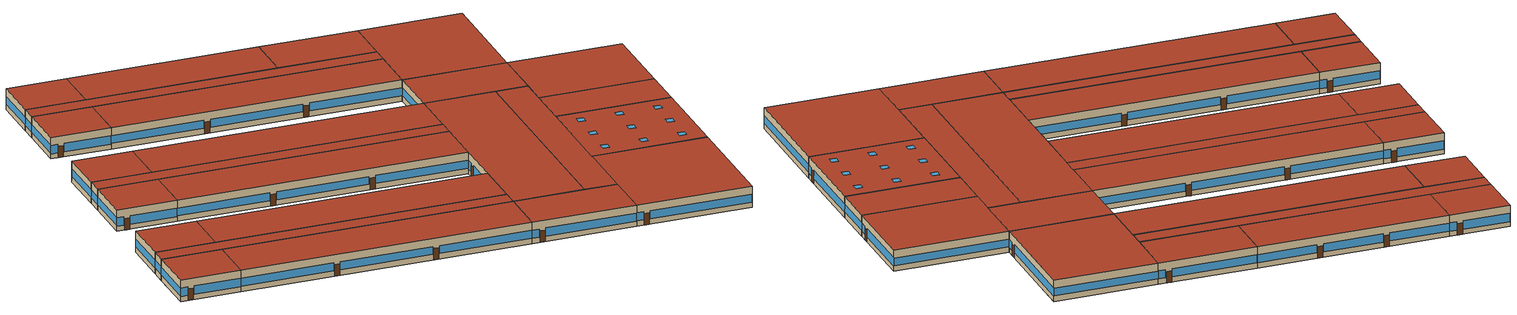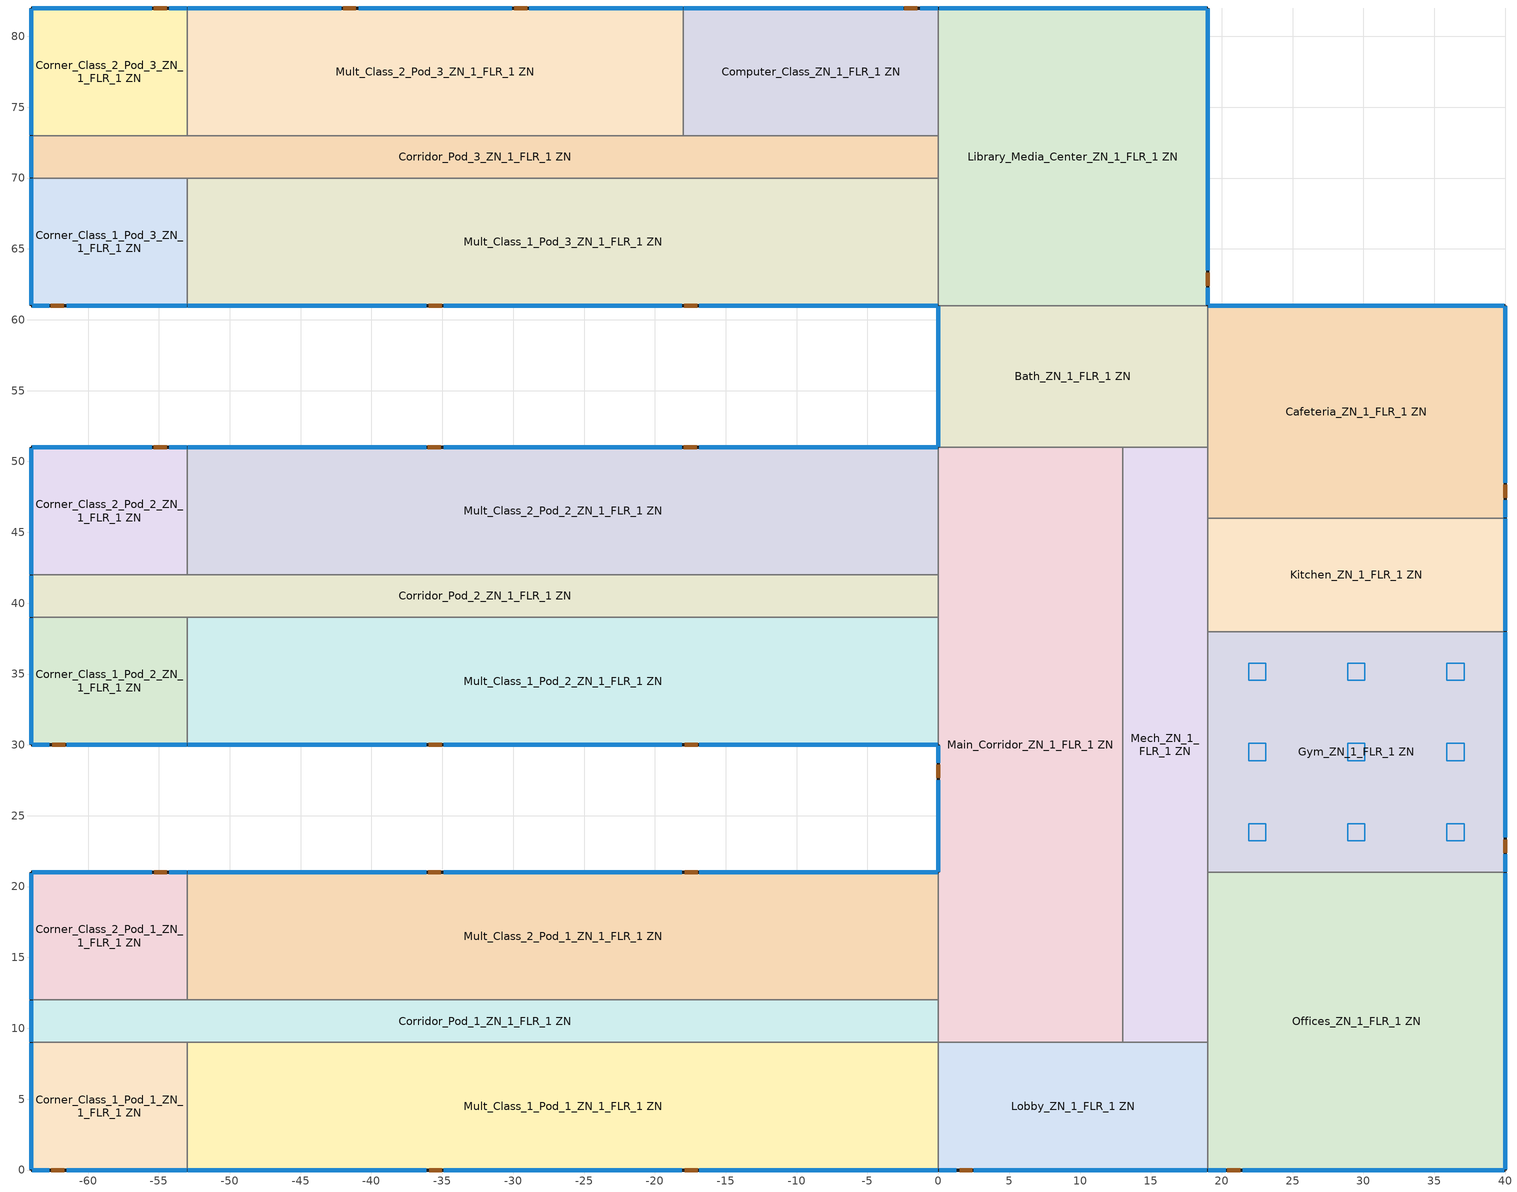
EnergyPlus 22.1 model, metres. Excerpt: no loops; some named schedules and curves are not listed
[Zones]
Bath_ZN_1_FLR_1 ZN
 floor ground (Foundation F 126 Perim 100 Area 1900): 19,61 19,51 0,51 0,61 z0
 wall outside (Typical Insulated Steel Framed Exterior Wall R-12.99): 0,61 0,51 z0:4
 wall to Main_Corridor_ZN_1_FLR_1 ZN (Typical Interior Wall): 0,51 13,51 z0:4
 wall to Mech_ZN_1_FLR_1 ZN (Typical Interior Wall): 13,51 19,51 z0:4
 wall to Cafeteria_ZN_1_FLR_1 ZN (Typical Interior Wall): 19,51 19,61 z0:4
 wall to Library_Media_Center_ZN_1_FLR_1 ZN (Typical Interior Wall): 19,61 0,61 z0:4
 window (U 0.45 SHGC 0.25 Simple Glazing Window Weighted U-0.45 SHGC 0.25): 0,60.95 0,51.05 z1.1:2.51
 roof outside (Typical IEAD Roof - Highly Reflective R-25.64): 19,51 19,61 0,61 0,51 z4
Cafeteria_ZN_1_FLR_1 ZN
 floor ground (Foundation F 126 Perim 360 Area 3150): 40,61 40,46 19,46 19,61 z0
 wall outside (Typical Insulated Steel Framed Exterior Wall R-12.99): 40,46 40,61 19,61 z0:4
 wall to Kitchen_ZN_1_FLR_1 ZN (Typical Interior Wall): 19,46 40,46 z0:4
 wall to Mech_ZN_1_FLR_1 ZN (Typical Interior Wall): 19,51 19,46 z0:4
 window (U 0.45 SHGC 0.25 Simple Glazing Window Weighted U-0.45 SHGC 0.25): 40,46.05 40,47.27 / 40,48.49 40,60.95 z0.97:2.51; 39.95,61 19.05,61 z1.1:2.51
 door (Typical Insulated Metal Door R-2.7): 40,47.45 40,48.37 z0:2.13
 roof outside (Typical IEAD Roof - Highly Reflective R-25.64): 40,46 40,61 19,61 19,46 z4
Computer_Class_ZN_1_FLR_1 ZN
 floor ground (Foundation F 126 Perim 180 Area 1620): 0,82 0,73 -18,73 -18,82 z0
 wall outside (Typical Insulated Steel Framed Exterior Wall R-12.99): 0,82 -18,82 z0:4
 wall to Corridor_Pod_3_ZN_1_FLR_1 ZN (Typical Interior Wall): -18,73 0,73 z0:4
 wall to Library_Media_Center_ZN_1_FLR_1 ZN (Typical Interior Wall): 0,73 0,82 z0:4
 wall to Mult_Class_2_Pod_3_ZN_1_FLR_1 ZN (Typical Interior Wall): -18,82 -18,73 z0:4
 window (U 0.45 SHGC 0.25 Simple Glazing Window Weighted U-0.45 SHGC 0.25): -0.05,82 -1.27,82 / -2.49,82 -17.95,82 z1:2.51
 door (Typical Insulated Metal Door R-2.7): -1.5,82 -2.42,82 z0:2.13
 roof outside (Typical IEAD Roof - Highly Reflective R-25.64): 0,73 0,82 -18,82 -18,73 z4
Corner_Class_1_Pod_1_ZN_1_FLR_1 ZN
 floor ground (Foundation F 126 Perim 200 Area 990): -53,9 -53,0 -64,0 -64,9 z0
 wall outside (Typical Insulated Steel Framed Exterior Wall R-12.99): -64,9 -64,0 -53,0 z0:4
 wall to Mult_Class_1_Pod_1_ZN_1_FLR_1 ZN (Typical Interior Wall): -53,0 -53,9 z0:4
 wall to Corridor_Pod_1_ZN_1_FLR_1 ZN (Typical Interior Wall): -53,9 -64,9 z0:4
 window (U 0.45 SHGC 0.25 Simple Glazing Window Weighted U-0.45 SHGC 0.25): -63.95,0 -62.73,0 / -61.51,0 -53.05,0 z0.92:2.51; -64,8.95 -64,0.05 z1.1:2.52
 door (Typical Insulated Metal Door R-2.7): -62.59,0 -61.68,0 z0:2.13
 roof outside (Typical IEAD Roof - Highly Reflective R-25.64): -53,0 -53,9 -64,9 -64,0 z4
Corner_Class_1_Pod_2_ZN_1_FLR_1 ZN
 floor ground (Foundation F 126 Perim 200 Area 990): -53,39 -53,30 -64,30 -64,39 z0
 wall outside (Typical Insulated Steel Framed Exterior Wall R-12.99): -64,39 -64,30 -53,30 z0:4
 wall to Mult_Class_1_Pod_2_ZN_1_FLR_1 ZN (Typical Interior Wall): -53,30 -53,39 z0:4
 wall to Corridor_Pod_2_ZN_1_FLR_1 ZN (Typical Interior Wall): -53,39 -64,39 z0:4
 window (U 0.45 SHGC 0.25 Simple Glazing Window Weighted U-0.45 SHGC 0.25): -63.95,30 -62.73,30 / -61.51,30 -53.05,30 z0.92:2.51; -64,38.95 -64,30.05 z1.1:2.52
 door (Typical Insulated Metal Door R-2.7): -62.53,30 -61.62,30 z0:2.13
 roof outside (Typical IEAD Roof - Highly Reflective R-25.64): -53,30 -53,39 -64,39 -64,30 z4
Corner_Class_1_Pod_3_ZN_1_FLR_1 ZN
 floor ground (Foundation F 126 Perim 200 Area 990): -53,70 -53,61 -64,61 -64,70 z0
 wall outside (Typical Insulated Steel Framed Exterior Wall R-12.99): -64,70 -64,61 -53,61 z0:4
 wall to Mult_Class_1_Pod_3_ZN_1_FLR_1 ZN (Typical Interior Wall): -53,61 -53,70 z0:4
 wall to Corridor_Pod_3_ZN_1_FLR_1 ZN (Typical Interior Wall): -53,70 -64,70 z0:4
 window (U 0.45 SHGC 0.25 Simple Glazing Window Weighted U-0.45 SHGC 0.25): -63.95,61 -62.73,61 / -61.51,61 -53.05,61 z0.92:2.51; -64,69.95 -64,61.05 z1.1:2.52
 door (Typical Insulated Metal Door R-2.7): -62.62,61 -61.7,61 z0:2.13
 roof outside (Typical IEAD Roof - Highly Reflective R-25.64): -53,61 -53,70 -64,70 -64,61 z4
Corner_Class_2_Pod_1_ZN_1_FLR_1 ZN
 floor ground (Foundation F 126 Perim 200 Area 990): -53,21 -53,12 -64,12 -64,21 z0
 wall outside (Typical Insulated Steel Framed Exterior Wall R-12.99): -53,21 -64,21 -64,12 z0:4
 wall to Corridor_Pod_1_ZN_1_FLR_1 ZN (Typical Interior Wall): -64,12 -53,12 z0:4
 wall to Mult_Class_2_Pod_1_ZN_1_FLR_1 ZN (Typical Interior Wall): -53,12 -53,21 z0:4
 window (U 0.45 SHGC 0.25 Simple Glazing Window Weighted U-0.45 SHGC 0.25): -53.05,21 -54.27,21 / -55.49,21 -63.95,21 z0.92:2.51; -64,20.95 -64,12.05 z1.1:2.52
 door (Typical Insulated Metal Door R-2.7): -54.43,21 -55.34,21 z0:2.13
 roof outside (Typical IEAD Roof - Highly Reflective R-25.64): -53,12 -53,21 -64,21 -64,12 z4
Corner_Class_2_Pod_2_ZN_1_FLR_1 ZN
 floor ground (Foundation F 126 Perim 200 Area 990): -53,51 -53,42 -64,42 -64,51 z0
 wall outside (Typical Insulated Steel Framed Exterior Wall R-12.99): -53,51 -64,51 -64,42 z0:4
 wall to Corridor_Pod_2_ZN_1_FLR_1 ZN (Typical Interior Wall): -64,42 -53,42 z0:4
 wall to Mult_Class_2_Pod_2_ZN_1_FLR_1 ZN (Typical Interior Wall): -53,42 -53,51 z0:4
 window (U 0.45 SHGC 0.25 Simple Glazing Window Weighted U-0.45 SHGC 0.25): -53.05,51 -54.27,51 / -55.49,51 -63.95,51 z0.92:2.51; -64,50.95 -64,42.05 z1.1:2.52
 door (Typical Insulated Metal Door R-2.7): -54.45,51 -55.36,51 z0:2.13
 roof outside (Typical IEAD Roof - Highly Reflective R-25.64): -53,42 -53,51 -64,51 -64,42 z4
Corner_Class_2_Pod_3_ZN_1_FLR_1 ZN
 floor ground (Foundation F 126 Perim 200 Area 990): -53,82 -53,73 -64,73 -64,82 z0
 wall outside (Typical Insulated Steel Framed Exterior Wall R-12.99): -53,82 -64,82 -64,73 z0:4
 wall to Corridor_Pod_3_ZN_1_FLR_1 ZN (Typical Interior Wall): -64,73 -53,73 z0:4
 wall to Mult_Class_2_Pod_3_ZN_1_FLR_1 ZN (Typical Interior Wall): -53,73 -53,82 z0:4
 window (U 0.45 SHGC 0.25 Simple Glazing Window Weighted U-0.45 SHGC 0.25): -53.05,82 -54.27,82 / -55.52,82 -63.95,82 z0.92:2.51; -64,81.95 -64,73.05 z1.1:2.52
 door (Typical Insulated Metal Door R-2.7): -54.44,82 -55.36,82 z0:2.13
 roof outside (Typical IEAD Roof - Highly Reflective R-25.64): -53,73 -53,82 -64,82 -64,73 z4
Corridor_Pod_1_ZN_1_FLR_1 ZN
 floor ground (Foundation F 126 Perim 30 Area 1920): 0,12 0,9 -64,9 -64,12 z0
 wall outside (Typical Insulated Steel Framed Exterior Wall R-12.99): -64,12 -64,9 z0:4
 wall to Mult_Class_1_Pod_1_ZN_1_FLR_1 ZN (Typical Interior Wall): -53,9 0,9 z0:4
 wall to Main_Corridor_ZN_1_FLR_1 ZN (Typical Interior Wall): 0,9 0,12 z0:4
 wall to Mult_Class_2_Pod_1_ZN_1_FLR_1 ZN (Typical Interior Wall): 0,12 -53,12 z0:4
 window (U 0.45 SHGC 0.25 Simple Glazing Window Weighted U-0.45 SHGC 0.25): -64,11.95 -64,9.05 z1.1:2.55
 roof outside (Typical IEAD Roof - Highly Reflective R-25.64): 0,9 0,12 -64,12 -64,9 z4
Corridor_Pod_2_ZN_1_FLR_1 ZN
 floor ground (Foundation F 126 Perim 30 Area 1920): 0,42 0,39 -64,39 -64,42 z0
 wall outside (Typical Insulated Steel Framed Exterior Wall R-12.99): -64,42 -64,39 z0:4
 wall to Mult_Class_1_Pod_2_ZN_1_FLR_1 ZN (Typical Interior Wall): -53,39 0,39 z0:4
 wall to Main_Corridor_ZN_1_FLR_1 ZN (Typical Interior Wall): 0,39 0,42 z0:4
 wall to Mult_Class_2_Pod_2_ZN_1_FLR_1 ZN (Typical Interior Wall): 0,42 -53,42 z0:4
 window (U 0.45 SHGC 0.25 Simple Glazing Window Weighted U-0.45 SHGC 0.25): -64,41.95 -64,39.05 z1.1:2.55
 roof outside (Typical IEAD Roof - Highly Reflective R-25.64): 0,39 0,42 -64,42 -64,39 z4
Corridor_Pod_3_ZN_1_FLR_1 ZN
 floor ground (Foundation F 126 Perim 30 Area 1920): 0,73 0,70 -64,70 -64,73 z0
 wall outside (Typical Insulated Steel Framed Exterior Wall R-12.99): -64,73 -64,70 z0:4
 wall to Mult_Class_1_Pod_3_ZN_1_FLR_1 ZN (Typical Interior Wall): -53,70 0,70 z0:4
 wall to Library_Media_Center_ZN_1_FLR_1 ZN (Typical Interior Wall): 0,70 0,73 z0:4
 wall to Mult_Class_2_Pod_3_ZN_1_FLR_1 ZN (Typical Interior Wall): -18,73 -53,73 z0:4
 window (U 0.45 SHGC 0.25 Simple Glazing Window Weighted U-0.45 SHGC 0.25): -64,72.95 -64,70.05 z1.1:2.55
 roof outside (Typical IEAD Roof - Highly Reflective R-25.64): 0,70 0,73 -64,73 -64,70 z4
Gym_ZN_1_FLR_1 ZN
 floor ground (Foundation F 126 Perim 170 Area 3570): 40,38 40,21 19,21 19,38 z0
 wall outside (Typical Insulated Steel Framed Exterior Wall R-12.99): 40,21 40,38 z0:4
 wall to Offices_ZN_1_FLR_1 ZN (Typical Interior Wall): 19,21 40,21 z0:4
 wall to Kitchen_ZN_1_FLR_1 ZN (Typical Interior Wall): 40,38 19,38 z0:4
 wall to Mech_ZN_1_FLR_1 ZN (Typical Interior Wall): 19,38 19,21 z0:4
 window (U 0.45 SHGC 0.25 Simple Glazing Window Weighted U-0.45 SHGC 0.25): 40,21.05 40,22.27 / 40,23.49 40,37.95 z0.99:2.51
 door (Typical Insulated Metal Door R-2.7): 40,22.38 40,23.3 z0:2.13
 roof outside (Typical IEAD Roof - Highly Reflective R-25.64): 40,21 40,38 19,38 19,21 z4
 skylight (U 0.55 SHGC 0.35 Simple Glazing Window U-0.55 SHGC 0.35): 21.89,23.22 23.11,23.22 23.11,24.44 21.89,24.44 z4; 28.89,23.22 30.11,23.22 30.11,24.44 28.89,24.44 z4; 35.89,23.22 37.11,23.22 37.11,24.44 35.89,24.44 z4; 21.89,28.89 23.11,28.89 23.11,30.11 21.89,30.11 z4; 28.89,28.89 30.11,28.89 30.11,30.11 28.89,30.11 z4; 35.89,28.89 37.11,28.89 37.11,30.11 35.89,30.11 z4; 21.89,34.56 23.11,34.56 23.11,35.78 21.89,35.78 z4; 28.89,34.56 30.11,34.56 30.11,35.78 28.89,35.78 z4; 35.89,34.56 37.11,34.56 37.11,35.78 35.89,35.78 z4
Kitchen_ZN_1_FLR_1 ZN
 floor ground (Foundation F 126 Perim 80 Area 1680): 40,46 40,38 19,38 19,46 z0
 wall outside (Typical Insulated Steel Framed Exterior Wall R-12.99): 40,38 40,46 z0:4
 wall to Mech_ZN_1_FLR_1 ZN (Typical Interior Wall): 19,46 19,38 z0:4
 window (U 0.45 SHGC 0.25 Simple Glazing Window Weighted U-0.45 SHGC 0.25): 40,38.05 40,45.95 z1.1:2.52
 roof outside (Typical IEAD Roof - Highly Reflective R-25.64): 40,38 40,46 19,46 19,38 z4
Library_Media_Center_ZN_1_FLR_1 ZN
 floor ground (Foundation F 126 Perim 400 Area 3990): 19,82 19,61 0,61 0,82 z0
 wall outside (Typical Insulated Steel Framed Exterior Wall R-12.99): 19,61 19,82 0,82 z0:4
 wall to Mult_Class_1_Pod_3_ZN_1_FLR_1 ZN (Typical Interior Wall): 0,70 0,61 z0:4
 window (U 0.45 SHGC 0.25 Simple Glazing Window Weighted U-0.45 SHGC 0.25): 19,61.05 19,62.27 / 19,63.49 19,81.95 z1.01:2.51; 18.95,82 0.05,82 z1.1:2.51
 door (Typical Insulated Metal Door R-2.7): 19,62.4 19,63.31 z0:2.13
 roof outside (Typical IEAD Roof - Highly Reflective R-25.64): 19,61 19,82 0,82 0,61 z4
Lobby_ZN_1_FLR_1 ZN
 floor ground (Foundation F 126 Perim 190 Area 1710): 19,9 19,0 0,0 0,9 z0
 wall outside (Typical Insulated Steel Framed Exterior Wall R-12.99): 0,0 19,0 z0:4
 wall to Offices_ZN_1_FLR_1 ZN (Typical Interior Wall): 19,0 19,9 z0:4
 wall to Mech_ZN_1_FLR_1 ZN (Typical Interior Wall): 19,9 13,9 z0:4
 wall to Main_Corridor_ZN_1_FLR_1 ZN (Typical Interior Wall): 13,9 0,9 z0:4
 wall to Mult_Class_1_Pod_1_ZN_1_FLR_1 ZN (Typical Interior Wall): 0,9 0,0 z0:4
 window (U 0.45 SHGC 0.25 Simple Glazing Window Weighted U-0.45 SHGC 0.25): 0.05,0 1.27,0 / 2.49,0 18.95,0 z1:2.51
 door (Typical Insulated Metal Door R-2.7): 1.5,0 2.41,0 z0:2.13
 roof outside (Typical IEAD Roof - Highly Reflective R-25.64): 19,0 19,9 0,9 0,0 z4
Main_Corridor_ZN_1_FLR_1 ZN
 floor ground (Foundation F 126 Perim 90 Area 5460): 13,51 13,9 0,9 0,51 z0
 wall outside (Typical Insulated Steel Framed Exterior Wall R-12.99): 0,30 0,21 z0:4
 wall to Mech_ZN_1_FLR_1 ZN (Typical Interior Wall): 13,9 13,51 z0:4
 wall to Mult_Class_2_Pod_2_ZN_1_FLR_1 ZN (Typical Interior Wall): 0,51 0,42 z0:4
 wall to Mult_Class_1_Pod_2_ZN_1_FLR_1 ZN (Typical Interior Wall): 0,39 0,30 z0:4
 wall to Mult_Class_2_Pod_1_ZN_1_FLR_1 ZN (Typical Interior Wall): 0,21 0,12 z0:4
 window (U 0.45 SHGC 0.25 Simple Glazing Window Weighted U-0.45 SHGC 0.25): 0,29.95 0,28.73 / 0,27.51 0,21.05 z0.88:2.52
 door (Typical Insulated Metal Door R-2.7): 0,28.58 0,27.67 z0:2.13
 roof outside (Typical IEAD Roof - Highly Reflective R-25.64): 13,9 13,51 0,51 0,9 z4
Mech_ZN_1_FLR_1 ZN
 floor ground (Foundation F 126 Perim 0 Area 2520): 19,51 19,9 13,9 13,51 z0
 wall to Offices_ZN_1_FLR_1 ZN (Typical Interior Wall): 19,9 19,21 z0:4
 roof outside (Typical IEAD Roof - Highly Reflective R-25.64): 19,9 19,51 13,51 13,9 z4
Mult_Class_1_Pod_1_ZN_1_FLR_1 ZN
 floor ground (Foundation F 126 Perim 530 Area 4770): 0,9 0,0 -53,0 -53,9 z0
 wall outside (Typical Insulated Steel Framed Exterior Wall R-12.99): -53,0 0,0 z0:4
 window (U 0.45 SHGC 0.25 Simple Glazing Window Weighted U-0.45 SHGC 0.25): -52.95,0 -36.13,0 / -34.91,0 -18.09,0 / -16.87,0 -0.05,0 z1.03:2.5
 door (Typical Insulated Metal Door R-2.7): -35.94,0 -35.02,0 / -17.88,0 -16.97,0 z0:2.13
 roof outside (Typical IEAD Roof - Highly Reflective R-25.64): 0,0 0,9 -53,9 -53,0 z4
Mult_Class_1_Pod_2_ZN_1_FLR_1 ZN
 floor ground (Foundation F 126 Perim 530 Area 4770): 0,39 0,30 -53,30 -53,39 z0
 wall outside (Typical Insulated Steel Framed Exterior Wall R-12.99): -53,30 0,30 z0:4
 window (U 0.45 SHGC 0.25 Simple Glazing Window Weighted U-0.45 SHGC 0.25): -52.95,30 -36.13,30 / -34.91,30 -18.09,30 / -16.87,30 -0.05,30 z1.03:2.5
 door (Typical Insulated Metal Door R-2.7): -35.94,30 -35.03,30 / -17.89,30 -16.98,30 z0:2.13
 roof outside (Typical IEAD Roof - Highly Reflective R-25.64): 0,30 0,39 -53,39 -53,30 z4
Mult_Class_1_Pod_3_ZN_1_FLR_1 ZN
 floor ground (Foundation F 126 Perim 530 Area 4770): 0,70 0,61 -53,61 -53,70 z0
 wall outside (Typical Insulated Steel Framed Exterior Wall R-12.99): -53,61 0,61 z0:4
 window (U 0.45 SHGC 0.25 Simple Glazing Window Weighted U-0.45 SHGC 0.25): -52.95,61 -36.13,61 / -34.91,61 -18.09,61 / -16.87,61 -0.05,61 z1.03:2.5
 door (Typical Insulated Metal Door R-2.7): -35.96,61 -35.05,61 / -17.92,61 -17.01,61 z0:2.13
 roof outside (Typical IEAD Roof - Highly Reflective R-25.64): 0,61 0,70 -53,70 -53,61 z4
Mult_Class_2_Pod_1_ZN_1_FLR_1 ZN
 floor ground (Foundation F 126 Perim 530 Area 4770): 0,21 0,12 -53,12 -53,21 z0
 wall outside (Typical Insulated Steel Framed Exterior Wall R-12.99): 0,21 -53,21 z0:4
 window (U 0.45 SHGC 0.25 Simple Glazing Window Weighted U-0.45 SHGC 0.25): -0.05,21 -16.87,21 / -18.09,21 -34.91,21 / -36.13,21 -52.95,21 z1.03:2.5
 door (Typical Insulated Metal Door R-2.7): -16.98,21 -17.89,21 / -35.09,21 -36.01,21 z0:2.13
 roof outside (Typical IEAD Roof - Highly Reflective R-25.64): 0,12 0,21 -53,21 -53,12 z4
Mult_Class_2_Pod_2_ZN_1_FLR_1 ZN
 floor ground (Foundation F 126 Perim 530 Area 4770): 0,51 0,42 -53,42 -53,51 z0
 wall outside (Typical Insulated Steel Framed Exterior Wall R-12.99): 0,51 -53,51 z0:4
 window (U 0.45 SHGC 0.25 Simple Glazing Window Weighted U-0.45 SHGC 0.25): -0.05,51 -16.87,51 / -18.09,51 -34.91,51 / -36.13,51 -52.95,51 z1.03:2.5
 door (Typical Insulated Metal Door R-2.7): -17.05,51 -17.96,51 / -35.11,51 -36.02,51 z0:2.13
 roof outside (Typical IEAD Roof - Highly Reflective R-25.64): 0,42 0,51 -53,51 -53,42 z4
Mult_Class_2_Pod_3_ZN_1_FLR_1 ZN
 floor ground (Foundation F 126 Perim 350 Area 3150): -18,82 -18,73 -53,73 -53,82 z0
 wall outside (Typical Insulated Steel Framed Exterior Wall R-12.99): -18,82 -53,82 z0:4
 window (U 0.45 SHGC 0.25 Simple Glazing Window Weighted U-0.45 SHGC 0.25): -18.05,82 -28.87,82 / -30.09,82 -40.91,82 / -42.13,82 -52.95,82 z0.99:2.5
 door (Typical Insulated Metal Door R-2.7): -29,82 -29.92,82 / -41.09,82 -42.01,82 z0:2.13
 roof outside (Typical IEAD Roof - Highly Reflective R-25.64): -18,73 -18,82 -53,82 -53,73 z4
Offices_ZN_1_FLR_1 ZN
 floor ground (Foundation F 126 Perim 420 Area 4410): 40,21 40,0 19,0 19,21 z0
 wall outside (Typical Insulated Steel Framed Exterior Wall R-12.99): 19,0 40,0 40,21 z0:4
 window (U 0.45 SHGC 0.25 Simple Glazing Window Weighted U-0.45 SHGC 0.25): 19.05,0 20.27,0 / 21.49,0 39.95,0 z1.01:2.51; 40,0.05 40,20.95 z1.1:2.51
 door (Typical Insulated Metal Door R-2.7): 20.39,0 21.3,0 z0:2.13
 roof outside (Typical IEAD Roof - Highly Reflective R-25.64): 40,0 40,21 19,21 19,0 z4
[Building]
-PrimarySchool-ASHRAE 169-2013-3A created: 2022-11-29 09:58:47 -0700: North Axis {deg}=0; Terrain=City; Loads Convergence Tolerance Value {W}=0.04; Temperature Convergence Tolerance Value {deltaC}=0.2; Solar Distribution=FullInteriorAndExterior; Maximum Number of Warmup Days=25; Minimum Number of Warmup Days=6
[Site:Location]
Atlanta-Hartsfield Jackson Intl AP_GA_USA: Latitude {deg}=33.63; Longitude {deg}=-84.43; Time Zone {hr}=-5; Elevation {m}=308
[Site:GroundTemperature:FCfactorMethod]
January Ground Temperature {C}=16; February Ground Temperature {C}=11.9; March Ground Temperature {C}=7.7; April Ground Temperature {C}=4; May Ground Temperature {C}=7.9; June Ground Temperature {C}=13.8; July Ground Temperature {C}=17.2; August Ground Temperature {C}=20.8; September Ground Temperature {C}=24.8; October Ground Temperature {C}=26.1; November Ground Temperature {C}=26.5; December Ground Temperature {C}=22.5
[Site:WaterMainsTemperature]
Calculation Method=Correlation; Annual Average Outdoor Air Temperature {C}=16.6; Maximum Difference In Monthly Average Outdoor Air Temperatures {deltaC}=22.5
[SizingPeriod:DesignDay] Day of Month=21; Dry-Bulb Temperature Range Modifier Type=DefaultMultipliers; Humidity Condition Type=Wetbulb; Barometric Pressure {Pa}=97621; Rain Indicator=No; Snow Indicator=No; Daylight Saving Time Indicator=No; Begin Environment Reset Mode=FullResetAtBeginEnvironment
Name | Month | Day Type | Maximum Dry-Bulb Temperature {C} | Daily Dry-Bulb Temperature Range {deltaC} | Wetbulb or DewPoint at Maximum Dry-Bulb {C} | Wind Speed {m/s} | Wind Direction {deg} | Solar Model Indicator | ASHRAE Clear Sky Optical Depth for Beam Irradiance (taub) | ASHRAE Clear Sky Optical Depth for Diffuse Irradiance (taud) | Sky Clearness
Atlanta-Hartsfield.Jackson.Intl.AP_GA_USA Ann Clg .4% Condns DB=>MWB | 7 | SummerDesignDay | 34.4 | 9.5 | 23.5 | 4 | 300 | ASHRAETau | 0.556 | 1.779
Atlanta-Hartsfield.Jackson.Intl.AP_GA_USA Ann Htg 99.6% Condns DB | 1 | WinterDesignDay | -6.3 | 0 | -6.3 | 5.3 | 320 | ASHRAEClearSky |  |  | 0
[Material]
Name | Roughness | Thickness {m} | Conductivity {W/m-K} | Density {kg/m3} | Specific Heat {J/kg-K} | Thermal Absorptance | Solar Absorptance | Visible Absorptance
25mm Stucco | Smooth | 0.0254 | 0.72 | 1856 | 840 | 0.9 | 0.7 | 0.7
5/8 in. Gypsum Board | MediumSmooth | 0.0159 | 0.16 | 800 | 1090 | 0.9 | 0.7 | 0.7
F08 Metal surface; Metal Roof Surface | Smooth | 0.0008 | 45.28 | 7824 | 500 | 0.9 | 0.7 | 0.7
G01 13mm gypsum board | Smooth | 0.0127 | 0.16 | 800 | 1090 | 0.9 | 0.7 | 0.5
Roof Membrane - Highly Reflective | VeryRough | 0.0095 | 0.16 | 1121.29 | 1460 | 0.75 | 0.45 | 0.7
Std Wood 6inch | MediumSmooth | 0.15 | 0.12 | 540 | 1210 | 0.9 | 0.7 | 0.7
[Material:NoMass] Roughness=Smooth; Thermal Absorptance=0.9; Solar Absorptance=0.7; Visible Absorptance=0.7
Name | Thermal Resistance {m2-K/W}
Typical Insulation R-1.85 | 0.326262
Typical Insulation R-10.81 | 1.90342
Typical Insulation R-24.52 | 4.31889
[WindowMaterial:SimpleGlazingSystem]
Name | U-Factor {W/m2-K} | Solar Heat Gain Coefficient
U 0.45 SHGC 0.25 Simple Glazing U-0.45 SHGC 0.25 | 2.55522 | 0.25
U 0.55 SHGC 0.35 Simple Glazing U-0.55 SHGC 0.35 | 3.12304 | 0.35
[Construction]
InteriorFurnishings: Std Wood 6inch
Typical IEAD Roof - Highly Reflective R-25.64: Roof Membrane - Highly Reflective, Typical Insulation R-24.52, Metal Roof Surface
Typical Insulated Metal Door R-2.7: F08 Metal surface, Typical Insulation R-1.85
Typical Insulated Steel Framed Exterior Wall R-12.99: 25mm Stucco, 5/8 in. Gypsum Board, Typical Insulation R-10.81, 5/8 in. Gypsum Board
Typical Interior Wall: G01 13mm gypsum board, G01 13mm gypsum board
U 0.45 SHGC 0.25 Simple Glazing Window Weighted U-0.45 SHGC 0.25: U 0.45 SHGC 0.25 Simple Glazing U-0.45 SHGC 0.25
U 0.55 SHGC 0.35 Simple Glazing Window U-0.55 SHGC 0.35: U 0.55 SHGC 0.35 Simple Glazing U-0.55 SHGC 0.35
[Construction:FfactorGroundFloor] F-Factor {W/m-K}=1.26344
Name | Area {m2} | PerimeterExposed {m}
Foundation F 126 Perim 0 Area 2520 | 252 | 0
Foundation F 126 Perim 100 Area 1900 | 190 | 10
Foundation F 126 Perim 170 Area 3570 | 357 | 17
Foundation F 126 Perim 180 Area 1620 | 162 | 18
Foundation F 126 Perim 190 Area 1710 | 171 | 19
Foundation F 126 Perim 200 Area 990 | 99 | 20
Foundation F 126 Perim 30 Area 1920 | 192 | 3
Foundation F 126 Perim 350 Area 3150 | 315 | 35
Foundation F 126 Perim 360 Area 3150 | 315 | 36
Foundation F 126 Perim 400 Area 3990 | 399 | 40
Foundation F 126 Perim 420 Area 4410 | 441 | 42
Foundation F 126 Perim 530 Area 4770 | 477 | 53
Foundation F 126 Perim 80 Area 1680 | 168 | 8
Foundation F 126 Perim 90 Area 5460 | 546 | 9
[Zone] Multiplier=1; Part of Total Floor Area=Yes
Bath_ZN_1_FLR_1 ZN; Cafeteria_ZN_1_FLR_1 ZN; Computer_Class_ZN_1_FLR_1 ZN; Corner_Class_1_Pod_1_ZN_1_FLR_1 ZN; Corner_Class_1_Pod_2_ZN_1_FLR_1 ZN; Corner_Class_1_Pod_3_ZN_1_FLR_1 ZN; Corner_Class_2_Pod_1_ZN_1_FLR_1 ZN; Corner_Class_2_Pod_2_ZN_1_FLR_1 ZN; Corner_Class_2_Pod_3_ZN_1_FLR_1 ZN; Corridor_Pod_1_ZN_1_FLR_1 ZN; Corridor_Pod_2_ZN_1_FLR_1 ZN; Corridor_Pod_3_ZN_1_FLR_1 ZN; Gym_ZN_1_FLR_1 ZN; Kitchen_ZN_1_FLR_1 ZN; Library_Media_Center_ZN_1_FLR_1 ZN; Lobby_ZN_1_FLR_1 ZN; Main_Corridor_ZN_1_FLR_1 ZN; Mech_ZN_1_FLR_1 ZN; Mult_Class_1_Pod_1_ZN_1_FLR_1 ZN; Mult_Class_1_Pod_2_ZN_1_FLR_1 ZN; Mult_Class_1_Pod_3_ZN_1_FLR_1 ZN; Mult_Class_2_Pod_1_ZN_1_FLR_1 ZN; Mult_Class_2_Pod_2_ZN_1_FLR_1 ZN; Mult_Class_2_Pod_3_ZN_1_FLR_1 ZN; Offices_ZN_1_FLR_1 ZN
[InternalMass] Construction=InteriorFurnishings
Name | Zone or ZoneList | Surface Area {m2}
Bath_ZN_1_FLR_1 Mass | Bath_ZN_1_FLR_1 ZN | 380
Cafeteria_ZN_1_FLR_1 Mass | Cafeteria_ZN_1_FLR_1 ZN | 630
Computer_Class_ZN_1_FLR_1 Mass | Computer_Class_ZN_1_FLR_1 ZN | 324
Corner_Class_1_Pod_1_ZN_1_FLR_1 Mass | Corner_Class_1_Pod_1_ZN_1_FLR_1 ZN | 198
Corner_Class_1_Pod_2_ZN_1_FLR_1 Mass | Corner_Class_1_Pod_2_ZN_1_FLR_1 ZN | 198
Corner_Class_1_Pod_3_ZN_1_FLR_1 Mass | Corner_Class_1_Pod_3_ZN_1_FLR_1 ZN | 198
Corner_Class_2_Pod_1_ZN_1_FLR_1 Mass | Corner_Class_2_Pod_1_ZN_1_FLR_1 ZN | 198
Corner_Class_2_Pod_2_ZN_1_FLR_1 Mass | Corner_Class_2_Pod_2_ZN_1_FLR_1 ZN | 198
Corner_Class_2_Pod_3_ZN_1_FLR_1 Mass | Corner_Class_2_Pod_3_ZN_1_FLR_1 ZN | 198
Corridor_Pod_1_ZN_1_FLR_1 Mass | Corridor_Pod_1_ZN_1_FLR_1 ZN | 384
Corridor_Pod_2_ZN_1_FLR_1 Mass | Corridor_Pod_2_ZN_1_FLR_1 ZN | 384
Corridor_Pod_3_ZN_1_FLR_1 Mass | Corridor_Pod_3_ZN_1_FLR_1 ZN | 384
Gym_ZN_1_FLR_1 Mass | Gym_ZN_1_FLR_1 ZN | 714
Kitchen_ZN_1_FLR_1 Mass | Kitchen_ZN_1_FLR_1 ZN | 336
Library_Media_Center_ZN_1_FLR_1 Mass | Library_Media_Center_ZN_1_FLR_1 ZN | 798
Lobby_ZN_1_FLR_1 Mass | Lobby_ZN_1_FLR_1 ZN | 342
Main_Corridor_ZN_1_FLR_1 Mass | Main_Corridor_ZN_1_FLR_1 ZN | 1092
Mech_ZN_1_FLR_1 Mass | Mech_ZN_1_FLR_1 ZN | 504
Mult_Class_1_Pod_1_ZN_1_FLR_1 Mass | Mult_Class_1_Pod_1_ZN_1_FLR_1 ZN | 954
Mult_Class_1_Pod_2_ZN_1_FLR_1 Mass | Mult_Class_1_Pod_2_ZN_1_FLR_1 ZN | 954
Mult_Class_1_Pod_3_ZN_1_FLR_1 Mass | Mult_Class_1_Pod_3_ZN_1_FLR_1 ZN | 954
Mult_Class_2_Pod_1_ZN_1_FLR_1 Mass | Mult_Class_2_Pod_1_ZN_1_FLR_1 ZN | 954
Mult_Class_2_Pod_2_ZN_1_FLR_1 Mass | Mult_Class_2_Pod_2_ZN_1_FLR_1 ZN | 954
Mult_Class_2_Pod_3_ZN_1_FLR_1 Mass | Mult_Class_2_Pod_3_ZN_1_FLR_1 ZN | 630
Offices_ZN_1_FLR_1 Mass | Offices_ZN_1_FLR_1 ZN | 882
[ZoneInfiltration:DesignFlowRate] Schedule=SchoolPrimary INFIL_SCH_PNNL; Design Flow Rate Calculation Method=Flow/ExteriorArea; Constant Term Coefficient=0; Temperature Term Coefficient=0; Velocity Term Coefficient=0.224; Velocity Squared Term Coefficient=0
Name | Zone or ZoneList | Flow per Exterior Surface Area {m3/s-m2}
Bath_ZN_1_FLR_1 Infiltration | Bath_ZN_1_FLR_1 ZN | 9.90562e-05
Cafeteria_ZN_1_FLR_1 Infiltration | Cafeteria_ZN_1_FLR_1 ZN | 0.00017869
Computer_Class_ZN_1_FLR_1 Infiltration | Computer_Class_ZN_1_FLR_1 ZN | 0.000175253
Corner_Class_1_Pod_1_ZN_1_FLR_1 Infiltration | Corner_Class_1_Pod_1_ZN_1_FLR_1 ZN | 0.000254558
Corner_Class_1_Pod_2_ZN_1_FLR_1 Infiltration | Corner_Class_1_Pod_2_ZN_1_FLR_1 ZN | 0.000254558
Corner_Class_1_Pod_3_ZN_1_FLR_1 Infiltration | Corner_Class_1_Pod_3_ZN_1_FLR_1 ZN | 0.000254558
Corner_Class_2_Pod_1_ZN_1_FLR_1 Infiltration | Corner_Class_2_Pod_1_ZN_1_FLR_1 ZN | 0.000254558
Corner_Class_2_Pod_2_ZN_1_FLR_1 Infiltration | Corner_Class_2_Pod_2_ZN_1_FLR_1 ZN | 0.000254558
Corner_Class_2_Pod_3_ZN_1_FLR_1 Infiltration | Corner_Class_2_Pod_3_ZN_1_FLR_1 ZN | 0.000254558
Corridor_Pod_1_ZN_1_FLR_1 Infiltration | Corridor_Pod_1_ZN_1_FLR_1 ZN | 3.35043e-05
Corridor_Pod_2_ZN_1_FLR_1 Infiltration | Corridor_Pod_2_ZN_1_FLR_1 ZN | 3.35043e-05
Corridor_Pod_3_ZN_1_FLR_1 Infiltration | Corridor_Pod_3_ZN_1_FLR_1 ZN | 3.35043e-05
Gym_ZN_1_FLR_1 Infiltration | Gym_ZN_1_FLR_1 ZN | 9.11317e-05
Kitchen_ZN_1_FLR_1 Infiltration | Kitchen_ZN_1_FLR_1 ZN | 9.11317e-05
Library_Media_Center_ZN_1_FLR_1 Infiltration | Library_Media_Center_ZN_1_FLR_1 ZN | 0.000163026
Lobby_ZN_1_FLR_1 Infiltration | Lobby_ZN_1_FLR_1 ZN | 0.000175253
Main_Corridor_ZN_1_FLR_1 Infiltration | Main_Corridor_ZN_1_FLR_1 ZN | 3.52313e-05
Mult_Class_1_Pod_1_ZN_1_FLR_1 Infiltration | Mult_Class_1_Pod_1_ZN_1_FLR_1 ZN | 0.000175253
Mult_Class_1_Pod_2_ZN_1_FLR_1 Infiltration | Mult_Class_1_Pod_2_ZN_1_FLR_1 ZN | 0.000175253
Mult_Class_1_Pod_3_ZN_1_FLR_1 Infiltration | Mult_Class_1_Pod_3_ZN_1_FLR_1 ZN | 0.000175253
Mult_Class_2_Pod_1_ZN_1_FLR_1 Infiltration | Mult_Class_2_Pod_1_ZN_1_FLR_1 ZN | 0.000175253
Mult_Class_2_Pod_2_ZN_1_FLR_1 Infiltration | Mult_Class_2_Pod_2_ZN_1_FLR_1 ZN | 0.000175253
Mult_Class_2_Pod_3_ZN_1_FLR_1 Infiltration | Mult_Class_2_Pod_3_ZN_1_FLR_1 ZN | 0.000175253
Offices_ZN_1_FLR_1 Infiltration | Offices_ZN_1_FLR_1 ZN | 0.000157124
[Daylighting:Controls] Lighting Control Type=Stepped; Minimum Input Power Fraction for Continuous or ContinuousOff Dimming Control=0.3; Minimum Light Output Fraction for Continuous or ContinuousOff Dimming Control=0.2; Number of Stepped Control Steps=3; Probability Lighting will be Reset When Needed in Manual Stepped Control=1; Glare Calculation Azimuth Angle of View Direction Clockwise from Zone y-Axis {deg}=-0; Maximum Allowable Discomfort Glare Index=22
Name | Zone or Space | Glare Calculation Daylighting Reference Point | Daylighting Reference Point Name 1 | Fraction of Lights Controlled by Reference Point 1 | Illuminance Setpoint at Reference Point 1 {lux} | Daylighting Reference Point Name 2 | Fraction of Lights Controlled by Reference Point 2 | Illuminance Setpoint at Reference Point 2 {lux}
Bath_ZN_1_FLR_1 ZN DaylightingControls | Bath_ZN_1_FLR_1 ZN | Bath_ZN_1_FLR_1 Daylt Sensor 1 | Bath_ZN_1_FLR_1 Daylt Sensor 1 | 0.132 | 375 | Bath_ZN_1_FLR_1 Daylt Sensor 2 | 0.132 | 375
Cafeteria_ZN_1_FLR_1 ZN DaylightingControls | Cafeteria_ZN_1_FLR_1 ZN | Cafeteria_ZN_1_FLR_1 Daylt Sensor 1 | Cafeteria_ZN_1_FLR_1 Daylt Sensor 1 | 0.267 | 315 | Cafeteria_ZN_1_FLR_1 Daylt Sensor 2 | 0.227 | 315
Computer_Class_ZN_1_FLR_1 ZN DaylightingControls | Computer_Class_ZN_1_FLR_1 ZN | Computer_Class_ZN_1_FLR_1 Daylt Sensor 1 | Computer_Class_ZN_1_FLR_1 Daylt Sensor 1 | 0.279 | 377 | Computer_Class_ZN_1_FLR_1 Daylt Sensor 2 | 0.279 | 377
Corner_Class_1_Pod_1_ZN_1_FLR_1 ZN DaylightingControls | Corner_Class_1_Pod_1_ZN_1_FLR_1 ZN | Corner_Class_1_Pod_1_ZN_1_FLR_1 Daylt Sensor 1 | Corner_Class_1_Pod_1_ZN_1_FLR_1 Daylt Sensor 1 | 0.444 | 377 | Corner_Class_1_Pod_1_ZN_1_FLR_1 Daylt Sensor 2 | 0.316 | 377
Corner_Class_1_Pod_2_ZN_1_FLR_1 ZN DaylightingControls | Corner_Class_1_Pod_2_ZN_1_FLR_1 ZN | Corner_Class_1_Pod_2_ZN_1_FLR_1 Daylt Sensor 1 | Corner_Class_1_Pod_2_ZN_1_FLR_1 Daylt Sensor 1 | 0.444 | 377 | Corner_Class_1_Pod_2_ZN_1_FLR_1 Daylt Sensor 2 | 0.316 | 377
Corner_Class_1_Pod_3_ZN_1_FLR_1 ZN DaylightingControls | Corner_Class_1_Pod_3_ZN_1_FLR_1 ZN | Corner_Class_1_Pod_3_ZN_1_FLR_1 Daylt Sensor 1 | Corner_Class_1_Pod_3_ZN_1_FLR_1 Daylt Sensor 1 | 0.444 | 377 | Corner_Class_1_Pod_3_ZN_1_FLR_1 Daylt Sensor 2 | 0.316 | 377
Corner_Class_2_Pod_1_ZN_1_FLR_1 ZN DaylightingControls | Corner_Class_2_Pod_1_ZN_1_FLR_1 ZN | Corner_Class_2_Pod_1_ZN_1_FLR_1 Daylt Sensor 1 | Corner_Class_2_Pod_1_ZN_1_FLR_1 Daylt Sensor 1 | 0.444 | 377 | Corner_Class_2_Pod_1_ZN_1_FLR_1 Daylt Sensor 2 | 0.316 | 377
Corner_Class_2_Pod_2_ZN_1_FLR_1 ZN DaylightingControls | Corner_Class_2_Pod_2_ZN_1_FLR_1 ZN | Corner_Class_2_Pod_2_ZN_1_FLR_1 Daylt Sensor 1 | Corner_Class_2_Pod_2_ZN_1_FLR_1 Daylt Sensor 1 | 0.444 | 377 | Corner_Class_2_Pod_2_ZN_1_FLR_1 Daylt Sensor 2 | 0.316 | 377
Corner_Class_2_Pod_3_ZN_1_FLR_1 ZN DaylightingControls | Corner_Class_2_Pod_3_ZN_1_FLR_1 ZN | Corner_Class_2_Pod_3_ZN_1_FLR_1 Daylt Sensor 1 | Corner_Class_2_Pod_3_ZN_1_FLR_1 Daylt Sensor 1 | 0.444 | 377 | Corner_Class_2_Pod_3_ZN_1_FLR_1 Daylt Sensor 2 | 0.316 | 377
Gym_ZN_1_FLR_1 ZN DaylightingControls | Gym_ZN_1_FLR_1 ZN | Gym_ZN_1_FLR_1 Daylt Sensor 1 | Gym_ZN_1_FLR_1 Daylt Sensor 1 | 0.487 | 538 | Gym_ZN_1_FLR_1 Daylt Sensor 2 | 0.487 | 538
Kitchen_ZN_1_FLR_1 ZN DaylightingControls | Kitchen_ZN_1_FLR_1 ZN | Kitchen_ZN_1_FLR_1 Daylt Sensor 1 | Kitchen_ZN_1_FLR_1 Daylt Sensor 1 | 0.12 | 375 | Kitchen_ZN_1_FLR_1 Daylt Sensor 2 | 0.12 | 375
Library_Media_Center_ZN_1_FLR_1 ZN DaylightingControls | Library_Media_Center_ZN_1_FLR_1 ZN | Library_Media_Center_ZN_1_FLR_1 Daylt Sensor 1 | Library_Media_Center_ZN_1_FLR_1 Daylt Sensor 1 | 0.236 | 538 | Library_Media_Center_ZN_1_FLR_1 Daylt Sensor 2 | 0.204 | 538
Lobby_ZN_1_FLR_1 ZN DaylightingControls | Lobby_ZN_1_FLR_1 ZN | Lobby_ZN_1_FLR_1 Daylt Sensor 1 | Lobby_ZN_1_FLR_1 Daylt Sensor 1 | 0.279 | 269 | Lobby_ZN_1_FLR_1 Daylt Sensor 2 | 0.279 | 269
Main_Corridor_ZN_1_FLR_1 ZN DaylightingControls | Main_Corridor_ZN_1_FLR_1 ZN | Main_Corridor_ZN_1_FLR_1 Daylt Sensor 1 | Main_Corridor_ZN_1_FLR_1 Daylt Sensor 1 | 0.053 | 375 | Main_Corridor_ZN_1_FLR_1 Daylt Sensor 2 | 0.053 | 375
Mult_Class_1_Pod_1_ZN_1_FLR_1 ZN DaylightingControls | Mult_Class_1_Pod_1_ZN_1_FLR_1 ZN | Mult_Class_1_Pod_1_ZN_1_FLR_1 Daylt Sensor 1 | Mult_Class_1_Pod_1_ZN_1_FLR_1 Daylt Sensor 1 | 0.278 | 377 | Mult_Class_1_Pod_1_ZN_1_FLR_1 Daylt Sensor 2 | 0.278 | 377
Mult_Class_1_Pod_2_ZN_1_FLR_1 ZN DaylightingControls | Mult_Class_1_Pod_2_ZN_1_FLR_1 ZN | Mult_Class_1_Pod_2_ZN_1_FLR_1 Daylt Sensor 1 | Mult_Class_1_Pod_2_ZN_1_FLR_1 Daylt Sensor 1 | 0.278 | 377 | Mult_Class_1_Pod_2_ZN_1_FLR_1 Daylt Sensor 2 | 0.278 | 377
Mult_Class_1_Pod_3_ZN_1_FLR_1 ZN DaylightingControls | Mult_Class_1_Pod_3_ZN_1_FLR_1 ZN | Mult_Class_1_Pod_3_ZN_1_FLR_1 Daylt Sensor 1 | Mult_Class_1_Pod_3_ZN_1_FLR_1 Daylt Sensor 1 | 0.278 | 377 | Mult_Class_1_Pod_3_ZN_1_FLR_1 Daylt Sensor 2 | 0.278 | 377
Mult_Class_2_Pod_1_ZN_1_FLR_1 ZN DaylightingControls | Mult_Class_2_Pod_1_ZN_1_FLR_1 ZN | Mult_Class_2_Pod_1_ZN_1_FLR_1 Daylt Sensor 1 | Mult_Class_2_Pod_1_ZN_1_FLR_1 Daylt Sensor 1 | 0.278 | 377 | Mult_Class_2_Pod_1_ZN_1_FLR_1 Daylt Sensor 2 | 0.278 | 377
Mult_Class_2_Pod_2_ZN_1_FLR_1 ZN DaylightingControls | Mult_Class_2_Pod_2_ZN_1_FLR_1 ZN | Mult_Class_2_Pod_2_ZN_1_FLR_1 Daylt Sensor 1 | Mult_Class_2_Pod_2_ZN_1_FLR_1 Daylt Sensor 1 | 0.278 | 377 | Mult_Class_2_Pod_2_ZN_1_FLR_1 Daylt Sensor 2 | 0.278 | 377
Mult_Class_2_Pod_3_ZN_1_FLR_1 ZN DaylightingControls | Mult_Class_2_Pod_3_ZN_1_FLR_1 ZN | Mult_Class_2_Pod_3_ZN_1_FLR_1 Daylt Sensor 1 | Mult_Class_2_Pod_3_ZN_1_FLR_1 Daylt Sensor 1 | 0.278 | 377 | Mult_Class_2_Pod_3_ZN_1_FLR_1 Daylt Sensor 2 | 0.278 | 377
Offices_ZN_1_FLR_1 ZN DaylightingControls | Offices_ZN_1_FLR_1 ZN | Offices_ZN_1_FLR_1 Daylt Sensor 1 | Offices_ZN_1_FLR_1 Daylt Sensor 1 | 0.224 | 323 | Offices_ZN_1_FLR_1 Daylt Sensor 2 | 0.196 | 323
[AvailabilityManager:NightCycle] Applicability Schedule=Always On Discrete; Fan Schedule=SchoolPrimary HVACOperationSchd; Control Type=CycleOnAny; Thermostat Tolerance {deltaC}=1; Cycling Run Time Control Type=FixedRunTime; Cycling Run Time {s}=1800
Availability Manager Night Cycle 7; Availability Manager Night Cycle 6; Availability Manager Night Cycle 5; Availability Manager Night Cycle 4; Availability Manager Night Cycle 1; Availability Manager Night Cycle 2; Availability Manager Night Cycle 3
[AvailabilityManager:Scheduled] Schedule=Always On Discrete
Cafeteria_ZN_1_FLR_1 ZN PSZ-AC_2-7 OA System Availability Manager; Gym_ZN_1_FLR_1 ZN PSZ-AC_2-5 OA System Availability Manager; Kitchen_ZN_1_FLR_1 ZN PSZ-AC_1-6 OA System Availability Manager; PVAV_OTHER OA System Availability Manager; PVAV_POD_1 OA System Availability Manager; PVAV_POD_2 OA System Availability Manager; PVAV_POD_3 OA System Availability Manager
[Exterior:Lights] Control Option=AstronomicalClock
Name | Schedule | Design Level {W}
NonDimming Exterior Lights Def | SchoolPrimary Exterior_lighting_schedule_a | 150.48
Occ Sensing Exterior Lights Def | SchoolPrimary Exterior_lighting_schedule_b_2016 | 2233.154
[Refrigeration:Compressor] Refrigeration Compressor Power Curve=New_Low_Temp_Comp_Pwr_Curve; Refrigeration Compressor Capacity Curve=New_Low_Temp_Comp_Cap_Curve; Rated Return Gas Temperature {C}=18.3; Rated Subcooling {deltaC}=0; Mode of Operation=Subcritical
Refrigeration Compressor 1; Refrigeration Compressor 2; Refrigeration Compressor 3; Refrigeration Compressor 4; Refrigeration Compressor 5; Refrigeration Compressor 6; Refrigeration Compressor 7; Refrigeration Compressor 8; Refrigeration Compressor 9; Refrigeration Compressor 10; Refrigeration Compressor 11; Refrigeration Compressor 12; Refrigeration Compressor 13; Refrigeration Compressor 14; Refrigeration Compressor 15; Refrigeration Compressor 16; Refrigeration Compressor 17; Refrigeration Compressor 18; Refrigeration Compressor 19; Refrigeration Compressor 20
[ElectricLoadCenter:Transformer]
Transformer_1: Availability Schedule=Always On Discrete; Transformer Usage=PowerInFromGrid; Radiative Fraction=0; Rated Capacity {VA}=112500; Phase=3; Conductor Material=Aluminum; Full Load Temperature Rise {C}=150; Fraction of Eddy Current Losses=0.1; Performance Input Method=NominalEfficiency; Nameplate Efficiency=0.987; Per Unit Load for Nameplate Efficiency=0.35; Reference Temperature for Nameplate Efficiency {C}=75; Consider Transformer Loss for Utility Cost=Yes; Meter Name 1=Wired_LTG_Electricity; Meter Name 2=InteriorEquipment:Electricity
[EnergyManagementSystem:GlobalVariable]
bath_zn_1_flr_1_zn_Cooling_Temperature_Setpoint
bath_zn_1_flr_1_zn_Cooling_Temperature_Setpoint_Enable
bath_zn_1_flr_1_zn_Heating_Temperature_Setpoint
bath_zn_1_flr_1_zn_Heating_Temperature_Setpoint_Enable
bath_zn_1_flr_1_zn_vav_terminal_outlet_air_node_Air_Flow_Setpoint
bath_zn_1_flr_1_zn_vav_terminal_outlet_air_node_Air_Flow_Setpoint_Enable
bath_zn_1_flr_1_zn_vav_terminal_outlet_air_node_Humidity_Setpoint
bath_zn_1_flr_1_zn_vav_terminal_outlet_air_node_Humidity_Setpoint_Enable
bath_zn_1_flr_1_zn_vav_terminal_outlet_air_node_Temperature_Setpoint
bath_zn_1_flr_1_zn_vav_terminal_outlet_air_node_Temperature_Setpoint_Enable
cafeteria_zn_1_flr_1_zn_Cooling_Temperature_Setpoint
cafeteria_zn_1_flr_1_zn_Cooling_Temperature_Setpoint_Enable
cafeteria_zn_1_flr_1_zn_Heating_Temperature_Setpoint
cafeteria_zn_1_flr_1_zn_Heating_Temperature_Setpoint_Enable
cafeteria_zn_1_flr_1_zn_psz_ac_2_7_diffuser_outlet_air_node_Air_Flow_Setpoint
cafeteria_zn_1_flr_1_zn_psz_ac_2_7_diffuser_outlet_air_node_Air_Flow_Setpoint_Enable
cafeteria_zn_1_flr_1_zn_psz_ac_2_7_diffuser_outlet_air_node_Humidity_Setpoint
cafeteria_zn_1_flr_1_zn_psz_ac_2_7_diffuser_outlet_air_node_Humidity_Setpoint_Enable
cafeteria_zn_1_flr_1_zn_psz_ac_2_7_diffuser_outlet_air_node_Temperature_Setpoint
cafeteria_zn_1_flr_1_zn_psz_ac_2_7_diffuser_outlet_air_node_Temperature_Setpoint_Enable
cafeteria_zn_1_flr_1_zn_psz_ac_2_7_supply_outlet_node_Air_Flow_Setpoint
cafeteria_zn_1_flr_1_zn_psz_ac_2_7_supply_outlet_node_Air_Flow_Setpoint_Enable
cafeteria_zn_1_flr_1_zn_psz_ac_2_7_supply_outlet_node_Humidity_Setpoint
cafeteria_zn_1_flr_1_zn_psz_ac_2_7_supply_outlet_node_Humidity_Setpoint_Enable
cafeteria_zn_1_flr_1_zn_psz_ac_2_7_supply_outlet_node_Temperature_Setpoint
cafeteria_zn_1_flr_1_zn_psz_ac_2_7_supply_outlet_node_Temperature_Setpoint_Enable
computer_class_zn_1_flr_1_zn_Cooling_Temperature_Setpoint
computer_class_zn_1_flr_1_zn_Cooling_Temperature_Setpoint_Enable
computer_class_zn_1_flr_1_zn_Heating_Temperature_Setpoint
computer_class_zn_1_flr_1_zn_Heating_Temperature_Setpoint_Enable
computer_class_zn_1_flr_1_zn_vav_terminal_outlet_air_node_Air_Flow_Setpoint
computer_class_zn_1_flr_1_zn_vav_terminal_outlet_air_node_Air_Flow_Setpoint_Enable
computer_class_zn_1_flr_1_zn_vav_terminal_outlet_air_node_Humidity_Setpoint
computer_class_zn_1_flr_1_zn_vav_terminal_outlet_air_node_Humidity_Setpoint_Enable
computer_class_zn_1_flr_1_zn_vav_terminal_outlet_air_node_Temperature_Setpoint
computer_class_zn_1_flr_1_zn_vav_terminal_outlet_air_node_Temperature_Setpoint_Enable
corner_class_1_pod_1_zn_1_flr_1_zn_Cooling_Temperature_Setpoint
corner_class_1_pod_1_zn_1_flr_1_zn_Cooling_Temperature_Setpoint_Enable
corner_class_1_pod_1_zn_1_flr_1_zn_Heating_Temperature_Setpoint
corner_class_1_pod_1_zn_1_flr_1_zn_Heating_Temperature_Setpoint_Enable
corner_class_1_pod_1_zn_1_flr_1_zn_vav_terminal_outlet_air_node_Air_Flow_Setpoint
corner_class_1_pod_1_zn_1_flr_1_zn_vav_terminal_outlet_air_node_Air_Flow_Setpoint_Enable
corner_class_1_pod_1_zn_1_flr_1_zn_vav_terminal_outlet_air_node_Humidity_Setpoint
corner_class_1_pod_1_zn_1_flr_1_zn_vav_terminal_outlet_air_node_Humidity_Setpoint_Enable
corner_class_1_pod_1_zn_1_flr_1_zn_vav_terminal_outlet_air_node_Temperature_Setpoint
corner_class_1_pod_1_zn_1_flr_1_zn_vav_terminal_outlet_air_node_Temperature_Setpoint_Enable
corner_class_1_pod_2_zn_1_flr_1_zn_Cooling_Temperature_Setpoint
corner_class_1_pod_2_zn_1_flr_1_zn_Cooling_Temperature_Setpoint_Enable
corner_class_1_pod_2_zn_1_flr_1_zn_Heating_Temperature_Setpoint
corner_class_1_pod_2_zn_1_flr_1_zn_Heating_Temperature_Setpoint_Enable
corner_class_1_pod_2_zn_1_flr_1_zn_vav_terminal_outlet_air_node_Air_Flow_Setpoint
corner_class_1_pod_2_zn_1_flr_1_zn_vav_terminal_outlet_air_node_Air_Flow_Setpoint_Enable
corner_class_1_pod_2_zn_1_flr_1_zn_vav_terminal_outlet_air_node_Humidity_Setpoint
corner_class_1_pod_2_zn_1_flr_1_zn_vav_terminal_outlet_air_node_Humidity_Setpoint_Enable
corner_class_1_pod_2_zn_1_flr_1_zn_vav_terminal_outlet_air_node_Temperature_Setpoint
corner_class_1_pod_2_zn_1_flr_1_zn_vav_terminal_outlet_air_node_Temperature_Setpoint_Enable
corner_class_1_pod_3_zn_1_flr_1_zn_Cooling_Temperature_Setpoint
corner_class_1_pod_3_zn_1_flr_1_zn_Cooling_Temperature_Setpoint_Enable
corner_class_1_pod_3_zn_1_flr_1_zn_Heating_Temperature_Setpoint
corner_class_1_pod_3_zn_1_flr_1_zn_Heating_Temperature_Setpoint_Enable
corner_class_1_pod_3_zn_1_flr_1_zn_vav_terminal_outlet_air_node_Air_Flow_Setpoint
corner_class_1_pod_3_zn_1_flr_1_zn_vav_terminal_outlet_air_node_Air_Flow_Setpoint_Enable
corner_class_1_pod_3_zn_1_flr_1_zn_vav_terminal_outlet_air_node_Humidity_Setpoint
corner_class_1_pod_3_zn_1_flr_1_zn_vav_terminal_outlet_air_node_Humidity_Setpoint_Enable
corner_class_1_pod_3_zn_1_flr_1_zn_vav_terminal_outlet_air_node_Temperature_Setpoint
corner_class_1_pod_3_zn_1_flr_1_zn_vav_terminal_outlet_air_node_Temperature_Setpoint_Enable
corner_class_2_pod_1_zn_1_flr_1_zn_Cooling_Temperature_Setpoint
corner_class_2_pod_1_zn_1_flr_1_zn_Cooling_Temperature_Setpoint_Enable
corner_class_2_pod_1_zn_1_flr_1_zn_Heating_Temperature_Setpoint
corner_class_2_pod_1_zn_1_flr_1_zn_Heating_Temperature_Setpoint_Enable
corner_class_2_pod_1_zn_1_flr_1_zn_vav_terminal_outlet_air_node_Air_Flow_Setpoint
corner_class_2_pod_1_zn_1_flr_1_zn_vav_terminal_outlet_air_node_Air_Flow_Setpoint_Enable
corner_class_2_pod_1_zn_1_flr_1_zn_vav_terminal_outlet_air_node_Humidity_Setpoint
corner_class_2_pod_1_zn_1_flr_1_zn_vav_terminal_outlet_air_node_Humidity_Setpoint_Enable
corner_class_2_pod_1_zn_1_flr_1_zn_vav_terminal_outlet_air_node_Temperature_Setpoint
corner_class_2_pod_1_zn_1_flr_1_zn_vav_terminal_outlet_air_node_Temperature_Setpoint_Enable
[Schedule:Day:Interval]
SchoolPrimary Exterior_lighting_schedule_a Default; SchoolPrimary Exterior_lighting_schedule_a Summer Design Day; SchoolPrimary Exterior_lighting_schedule_a Winter Design Day: No, 06:00, 0, 24:00, 1
SchoolPrimary Exterior_lighting_schedule_b_2016 Default; SchoolPrimary Exterior_lighting_schedule_b_2016 Summer Design Day; SchoolPrimary Exterior_lighting_schedule_b_2016 Winter Design Day: No, 06:00, 0.5, 24:00, 1
SchoolPrimary INFIL_SCH_PNNL Default; SchoolPrimary INFIL_SCH_PNNL Winter Design Day: No, 24:00, 1
SchoolPrimary INFIL_SCH_PNNL SmrDsn|Wkdy Day; SchoolPrimary INFIL_SCH_PNNL Summer Design Day: No, 07:00, 1, 21:00, 0.25, 24:00, 1
[Schedule:Week:Daily]
SchoolPrimary Exterior_lighting_schedule_a Week Rule - Jan1-Dec31: SchoolPrimary Exterior_lighting_schedule_a Default, SchoolPrimary Exterior_lighting_schedule_a Default, SchoolPrimary Exterior_lighting_schedule_a Default, SchoolPrimary Exterior_lighting_schedule_a Default, SchoolPrimary Exterior_lighting_schedule_a Default, SchoolPrimary Exterior_lighting_schedule_a Default, SchoolPrimary Exterior_lighting_schedule_a Default, SchoolPrimary Exterior_lighting_schedule_a Default, SchoolPrimary Exterior_lighting_schedule_a Summer Design Day, SchoolPrimary Exterior_lighting_schedule_a Winter Design Day, SchoolPrimary Exterior_lighting_schedule_a Default, SchoolPrimary Exterior_lighting_schedule_a Default
SchoolPrimary Exterior_lighting_schedule_b_2016 Week Rule - Jan1-Dec31: SchoolPrimary Exterior_lighting_schedule_b_2016 Default, SchoolPrimary Exterior_lighting_schedule_b_2016 Default, SchoolPrimary Exterior_lighting_schedule_b_2016 Default, SchoolPrimary Exterior_lighting_schedule_b_2016 Default, SchoolPrimary Exterior_lighting_schedule_b_2016 Default, SchoolPrimary Exterior_lighting_schedule_b_2016 Default, SchoolPrimary Exterior_lighting_schedule_b_2016 Default, SchoolPrimary Exterior_lighting_schedule_b_2016 Default, SchoolPrimary Exterior_lighting_schedule_b_2016 Summer Design Day, SchoolPrimary Exterior_lighting_schedule_b_2016 Winter Design Day, SchoolPrimary Exterior_lighting_schedule_b_2016 Default, SchoolPrimary Exterior_lighting_schedule_b_2016 Default
SchoolPrimary INFIL_SCH_PNNL Week Rule - Jan1-Dec31: SchoolPrimary INFIL_SCH_PNNL Default, SchoolPrimary INFIL_SCH_PNNL SmrDsn|Wkdy Day, SchoolPrimary INFIL_SCH_PNNL SmrDsn|Wkdy Day, SchoolPrimary INFIL_SCH_PNNL SmrDsn|Wkdy Day, SchoolPrimary INFIL_SCH_PNNL SmrDsn|Wkdy Day, SchoolPrimary INFIL_SCH_PNNL SmrDsn|Wkdy Day, SchoolPrimary INFIL_SCH_PNNL Default, SchoolPrimary INFIL_SCH_PNNL Default, SchoolPrimary INFIL_SCH_PNNL Summer Design Day, SchoolPrimary INFIL_SCH_PNNL Winter Design Day, SchoolPrimary INFIL_SCH_PNNL Default, SchoolPrimary INFIL_SCH_PNNL Default
[Schedule:Year]
SchoolPrimary Exterior_lighting_schedule_a: SchoolPrimary Exterior_lighting_schedule_a Week Rule - Jan1-Dec31, 1, 1, 12, 31
SchoolPrimary Exterior_lighting_schedule_b_2016: SchoolPrimary Exterior_lighting_schedule_b_2016 Week Rule - Jan1-Dec31, 1, 1, 12, 31
SchoolPrimary INFIL_SCH_PNNL: SchoolPrimary INFIL_SCH_PNNL Week Rule - Jan1-Dec31, 1, 1, 12, 31
